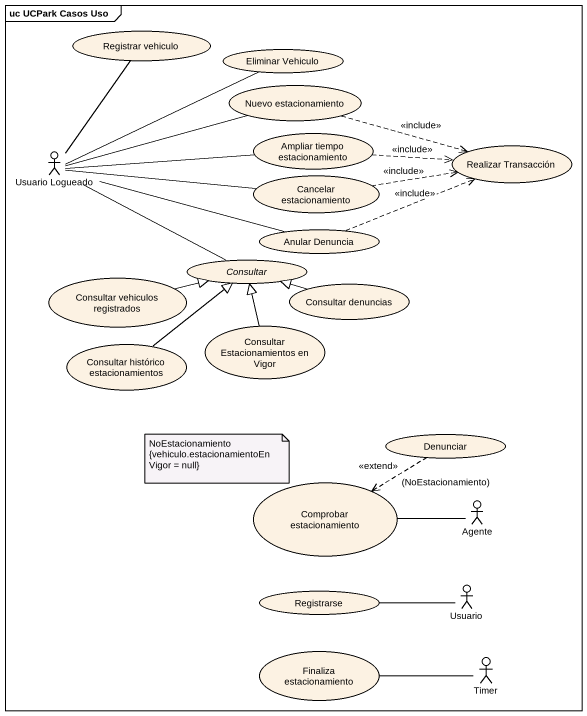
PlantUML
@startuml
mainframe uc UCPark Casos Uso
usecase "Registrar vehiculo" as Registrar_vehiculo
usecase "Eliminar Vehiculo" as Eliminar_Vehiculo
usecase "Nuevo estacionamiento" as Nuevo_estacionamiento
actor "Usuario Logueado" as Usuario_Logueado
usecase "Ampliar tiempo estacionamiento" as Ampliar_tiempo
usecase "Realizar Transacción" as Realizar_Transacción
usecase "Cancelar estacionamiento" as Cancelar_estacionamiento
usecase "Anular Denuncia" as Anular_Denuncia
usecase Consultar
usecase "Consultar vehiculos registrados" as Consultar_vehiculos
usecase "Consultar denuncias" as Consultar_denuncias
usecase "Consultar histórico estacionamientos" as Consultar_histórico
usecase "Consultar Estacionamientos en Vigor" as Consultar_Estacionamientos
usecase Denunciar
usecase "Comprobar estacionamiento" as Comprobar_estacionamiento
actor Agente
usecase Registrarse
actor Usuario
usecase "Finaliza estacionamiento" as Finaliza_estacionamiento
actor Timer
Nuevo_estacionamiento .right.> Realizar_Transacción : <<include>>
Usuario_Logueado -up- Registrar_vehiculo
Usuario_Logueado -right- Eliminar_Vehiculo
Usuario_Logueado -right- Nuevo_estacionamiento
Usuario_Logueado -right- Ampliar_tiempo
Usuario_Logueado -right- Cancelar_estacionamiento
Usuario_Logueado -right- Consultar
Ampliar_tiempo .right.> Realizar_Transacción : <<include>>
Cancelar_estacionamiento .right.> Realizar_Transacción : <<include>>
Anular_Denuncia -left- Usuario_Logueado
Anular_Denuncia .right.> Realizar_Transacción : <<include>>
Consultar_vehiculos -right-|> Consultar
Consultar_denuncias -left-|> Consultar
Consultar_histórico -up-|> Consultar
Consultar_Estacionamientos -up-|> Consultar
Denunciar ..> Comprobar_estacionamiento : <<extend>>\n(NoEstacionamiento)
Agente -left- Comprobar_estacionamiento
Usuario -left- Registrarse
Timer -left- Finaliza_estacionamiento
note as N1
  NoEstacionamiento
  {vehiculo.estacionamientoEnVigor = null}
end note
@enduml
